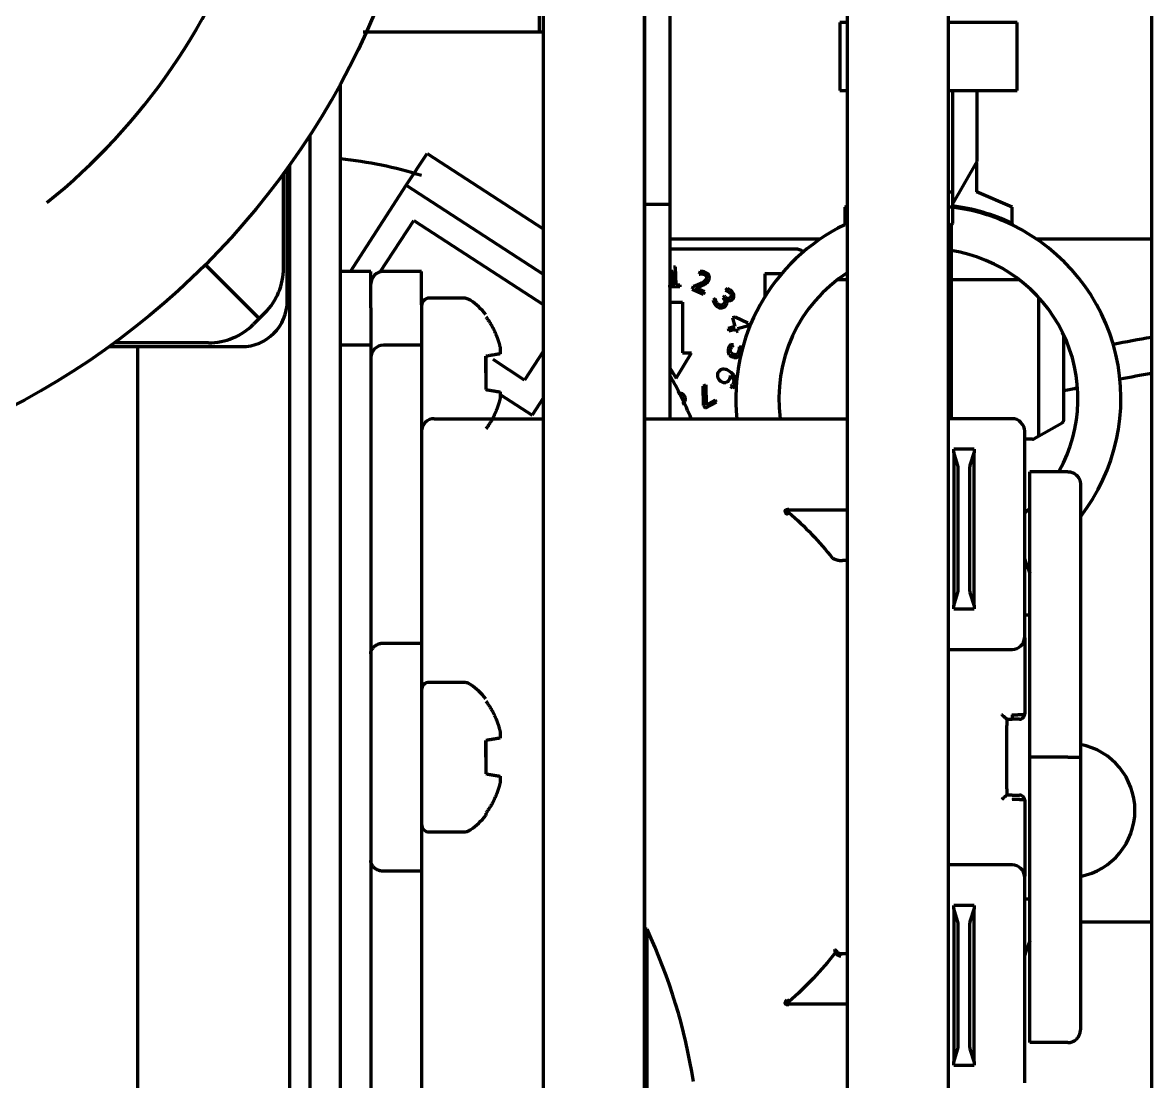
# Model space of a CAD drawing. Header units: inches. Extents: x 904 to 7172, y 213 to 5528.
# Drawn here: x 2843.57 to 2888.12, y 4369.95 to 4411.71 of the extents above; entities that cross this region are included whole.
import ezdxf

# ---------------------------------------------------------------- set-up
doc = ezdxf.new("R2010")
doc.units = ezdxf.units.IN

msp = doc.modelspace()

# ---------------------------------------------------------------- linework, layer by layer
at = {"linetype": 'Continuous', "lineweight": 70}
for p, q in [((2864.118, 4444.229), (2864.118, 4352.229)), ((2868.118, 4352.229), (2868.118, 4444.229)), ((2876.118, 4444.229), (2876.118, 4352.229)), ((2880.118, 4352.229), (2880.118, 4444.229)), ((2888.118, 4444.229), (2888.118, 4352.229)), ((2863.969, 4411.329), (2863.969, 4413.329)), ((2868.119, 4412.636), (2868.119, 4352.216)), ((2869.119, 4412.492), (2869.119, 4405.532)), ((2864.118, 4411.329), (2857.021, 4411.329)), ((2875.819, 4411.71), (2875.819, 4409.036)), ((2876.118, 4411.71), (2875.819, 4411.71)), ((2882.819, 4411.71), (2880.118, 4411.71)), ((2882.819, 4409.036), (2882.819, 4411.71)), ((2856.118, 4352.229), (2856.118, 4409.299)), ((2875.819, 4409.036), (2876.118, 4409.036)), ((2880.169, 4409.036), (2882.819, 4409.036)), ((2880.269, 4409.036), (2880.269, 4405.036)), ((2881.244, 4406.225), (2881.244, 4409.036)), ((2854.919, 4345.079), (2854.919, 4407.273)), ((2858.718, 4405.292), (2859.535, 4406.55)), ((2859.535, 4406.55), (2864.118, 4403.573)), ((2854.019, 4400.729), (2854.019, 4405.956)), ((2854.119, 4345.079), (2854.119, 4406.094)), ((2880.269, 4404.536), (2881.244, 4406.225)), ((2881.219, 4406.182), (2881.219, 4405.036)), ((2853.869, 4402.031), (2853.869, 4405.749)), ((2869.119, 4405.532), (2869.119, 4404.532)), ((2856.51, 4401.892), (2858.718, 4405.292)), ((2858.718, 4405.292), (2864.118, 4401.785)), ((2880.118, 4405.036), (2880.269, 4405.036)), ((2880.269, 4405.036), (2880.269, 4404.433)), ((2882.619, 4404.433), (2881.219, 4405.036)), ((2869.119, 4404.532), (2868.119, 4404.532)), ((2869.119, 4404.532), (2869.119, 4396.086)), ((2876.118, 4404.476), (2876.019, 4404.433)), ((2876.019, 4404.433), (2876.019, 4403.788)), ((2880.269, 4404.433), (2880.118, 4404.433)), ((2880.269, 4404.433), (2880.269, 4403.788)), ((2882.619, 4403.79), (2882.619, 4404.433)), ((2857.692, 4401.876), (2859.012, 4403.909)), ((2859.012, 4403.909), (2864.118, 4400.593)), ((2876.019, 4403.788), (2876.019, 4403.732)), ((2880.118, 4403.733), (2880.219, 4403.733)), ((2880.219, 4403.733), (2880.219, 4396.087)), ((2882.619, 4403.79), (2882.619, 4403.733)), ((2875.031, 4403.161), (2869.119, 4403.161)), ((2888.12, 4403.161), (2883.608, 4403.161)), ((2874.069, 4402.779), (2869.118, 4402.779)), ((2850.789, 4402.159), (2852.203, 4400.744)), ((2850.789, 4402.159), (2852.203, 4400.744)), ((2869.26, 4402.08), (2869.343, 4402.082)), ((2869.367, 4401.362), (2869.343, 4402.082)), ((2857.319, 4401.892), (2856.118, 4401.892)), ((2857.319, 4400.463), (2857.319, 4401.892)), ((2859.319, 4401.892), (2857.819, 4401.892)), ((2859.319, 4400.579), (2859.319, 4401.892)), ((2869.246, 4401.894), (2869.119, 4401.89)), ((2869.264, 4401.358), (2869.246, 4401.894)), ((2870.318, 4401.895), (2870.271, 4401.787)), ((2872.869, 4401.804), (2872.869, 4400.906)), ((2873.524, 4401.804), (2872.869, 4401.804)), ((2875.742, 4401.579), (2876.119, 4401.579)), ((2880.218, 4401.579), (2882.895, 4401.579)), ((2869.119, 4401.354), (2869.264, 4401.358)), ((2869.121, 4401.272), (2869.119, 4401.354)), ((2869.511, 4401.285), (2869.121, 4401.272)), ((2869.367, 4401.362), (2869.509, 4401.366)), ((2869.509, 4401.366), (2869.511, 4401.285)), ((2870.039, 4401.302), (2869.993, 4401.198)), ((2869.993, 4401.198), (2870.445, 4401)), ((2870.482, 4401.085), (2870.123, 4401.243)), ((2870.445, 4401), (2870.482, 4401.085)), ((2871.398, 4401.218), (2871.308, 4401.141)), ((2852.91, 4400.037), (2852.203, 4400.744)), ((2852.91, 4400.037), (2852.203, 4400.744)), ((2860.97, 4400.842), (2859.619, 4400.842)), ((2869.119, 4400.679), (2869.619, 4400.679)), ((2869.619, 4400.679), (2869.619, 4398.679)), ((2870.912, 4400.83), (2870.825, 4400.755)), ((2871.27, 4400.922), (2871.203, 4400.864)), ((2871.203, 4400.864), (2871.232, 4400.83)), ((2871.294, 4400.895), (2871.27, 4400.922)), ((2883.669, 4400.872), (2883.669, 4395.394)), ((2852.91, 4400.037), (2853.136, 4400.264)), ((2857.319, 4400.463), (2857.319, 4398.986)), ((2859.319, 4400.579), (2859.319, 4398.986)), ((2852.91, 4400.037), (2852.684, 4399.811)), ((2871.682, 4399.722), (2871.416, 4399.65)), ((2871.699, 4400.092), (2871.59, 4400.063)), ((2871.59, 4400.063), (2871.682, 4399.722)), ((2872.19, 4399.853), (2871.699, 4400.092)), ((2871.792, 4399.644), (2872.216, 4399.758)), ((2872.216, 4399.758), (2872.19, 4399.853)), ((2871.416, 4399.65), (2871.443, 4399.551)), ((2871.443, 4399.551), (2871.708, 4399.622)), ((2871.708, 4399.622), (2871.733, 4399.53)), ((2871.733, 4399.53), (2871.816, 4399.552)), ((2871.816, 4399.552), (2871.792, 4399.644)), ((2884.669, 4396.058), (2884.669, 4399.374)), ((2846.992, 4398.929), (2852.219, 4398.929)), ((2850.916, 4399.079), (2847.199, 4399.079)), ((2848.119, 4304.229), (2848.119, 4398.942)), ((2857.319, 4398.986), (2856.118, 4398.986)), ((2857.319, 4398.986), (2857.319, 4387.419)), ((2859.319, 4398.986), (2857.819, 4398.986)), ((2859.319, 4398.986), (2859.319, 4387.237)), ((2862.419, 4398.892), (2862.419, 4398.642)), ((2871.622, 4398.994), (2871.504, 4399.016)), ((2871.988, 4398.891), (2871.85, 4398.917)), ((2863.387, 4397.61), (2862.146, 4398.415)), ((2864.118, 4398.736), (2863.387, 4397.61)), ((2869.369, 4397.679), (2869.969, 4398.679)), ((2869.619, 4398.679), (2869.969, 4398.679)), ((2871.935, 4398.796), (2871.961, 4398.792)), ((2869.119, 4398.096), (2869.369, 4397.679)), ((2862.418, 4397.046), (2863.681, 4396.226)), ((2862.419, 4397.142), (2862.419, 4396.892)), ((2870.535, 4397.421), (2870.434, 4397.367)), ((2870.449, 4396.604), (2870.434, 4397.367)), ((2870.535, 4397.421), (2870.545, 4396.626)), ((2871.512, 4397.366), (2871.595, 4397.305)), ((2864.119, 4396.9), (2863.681, 4396.226)), ((2870.449, 4396.604), (2870.506, 4396.499)), ((2870.506, 4396.499), (2870.954, 4396.738)), ((2870.909, 4396.821), (2870.545, 4396.626)), ((2870.954, 4396.738), (2870.909, 4396.821)), ((2859.819, 4396.086), (2864.118, 4396.086)), ((2868.119, 4396.086), (2876.118, 4396.086)), ((2882.619, 4396.086), (2880.119, 4396.086)), ((2883.669, 4395.394), (2884.594, 4395.928)), ((2883.119, 4387.486), (2883.119, 4395.586)), ((2883.428, 4395.279), (2883.119, 4395.279)), ((2883.503, 4395.299), (2883.669, 4395.394)), ((2880.319, 4394.866), (2880.319, 4394.886)), ((2881.119, 4394.886), (2880.319, 4394.886)), ((2880.319, 4394.771), (2880.319, 4394.866)), ((2881.119, 4394.886), (2881.119, 4394.866)), ((2881.119, 4394.866), (2881.119, 4394.771)), ((2880.481, 4394.237), (2880.319, 4394.771)), ((2880.319, 4394.771), (2880.319, 4388.702)), ((2881.119, 4394.771), (2880.956, 4394.237)), ((2881.119, 4388.702), (2881.119, 4394.771)), ((2880.495, 4389.366), (2880.495, 4394.107)), ((2880.943, 4394.107), (2880.943, 4389.366)), ((2884.819, 4393.996), (2883.319, 4393.996)), ((2883.319, 4382.736), (2883.319, 4393.996)), ((2885.319, 4393.496), (2885.319, 4382.736)), ((2873.812, 4392.486), (2876.118, 4392.486)), ((2876.118, 4390.486), (2875.927, 4390.486)), ((2880.319, 4388.702), (2880.481, 4389.236)), ((2880.956, 4389.236), (2881.119, 4388.702)), ((2880.319, 4388.607), (2880.319, 4388.702)), ((2880.319, 4388.586), (2880.319, 4388.607)), ((2880.319, 4388.586), (2881.119, 4388.586)), ((2881.119, 4388.702), (2881.119, 4388.607)), ((2881.119, 4388.607), (2881.119, 4388.586)), ((2883.319, 4388.336), (2883.119, 4388.336)), ((2857.319, 4387.419), (2857.319, 4387.071)), ((2857.819, 4387.237), (2859.319, 4387.237)), ((2859.319, 4387.237), (2859.319, 4386.646)), ((2883.119, 4387.436), (2883.119, 4387.486)), ((2883.119, 4387.436), (2883.119, 4384.436)), ((2857.319, 4387.071), (2857.319, 4386.676)), ((2880.119, 4386.986), (2882.619, 4386.986)), ((2857.319, 4386.676), (2857.319, 4378.797)), ((2859.319, 4386.646), (2859.319, 4378.827)), ((2860.97, 4385.686), (2859.619, 4385.686)), ((2882.417, 4384.236), (2882.619, 4384.236)), ((2882.419, 4384.236), (2882.419, 4383.986)), ((2882.619, 4384.285), (2882.619, 4384.237)), ((2862.419, 4383.736), (2862.419, 4383.486)), ((2882.419, 4381.486), (2882.419, 4383.986)), ((2884.819, 4382.736), (2883.319, 4382.736)), ((2883.319, 4371.476), (2883.319, 4382.736)), ((2885.172, 4382.736), (2885.319, 4382.736)), ((2885.319, 4382.736), (2885.319, 4371.976)), ((2862.419, 4381.986), (2862.419, 4381.736)), ((2882.419, 4381.486), (2882.419, 4381.236)), ((2882.619, 4381.236), (2882.417, 4381.236)), ((2882.619, 4381.236), (2882.619, 4381.187)), ((2883.119, 4381.036), (2883.119, 4378.036)), ((2861.859, 4380.53), (2861.859, 4380.433)), ((2859.619, 4379.786), (2860.97, 4379.786)), ((2857.319, 4378.797), (2857.319, 4378.402)), ((2859.319, 4378.827), (2859.319, 4378.236)), ((2857.319, 4378.402), (2857.319, 4378.054)), ((2882.619, 4378.486), (2880.119, 4378.486)), ((2857.319, 4378.054), (2857.319, 4366.486)), ((2859.319, 4378.236), (2857.819, 4378.236)), ((2859.319, 4378.236), (2859.319, 4366.486)), ((2883.119, 4377.986), (2883.119, 4378.036)), ((2883.119, 4369.886), (2883.119, 4377.986)), ((2883.119, 4377.141), (2883.319, 4377.141)), ((2880.319, 4376.866), (2880.319, 4376.886)), ((2881.119, 4376.886), (2880.319, 4376.886)), ((2880.319, 4376.771), (2880.319, 4376.866)), ((2880.481, 4376.237), (2880.319, 4376.771)), ((2880.319, 4376.771), (2880.319, 4370.702)), ((2881.119, 4376.771), (2880.956, 4376.237)), ((2881.119, 4376.886), (2881.119, 4376.866)), ((2881.119, 4376.866), (2881.119, 4376.771)), ((2881.119, 4370.702), (2881.119, 4376.771)), ((2880.495, 4371.366), (2880.495, 4376.107)), ((2880.943, 4376.107), (2880.943, 4371.366)), ((2888.119, 4376.229), (2885.319, 4376.229)), ((2868.219, 4375.946), (2868.119, 4375.946)), ((2868.219, 4366.446), (2868.219, 4375.946)), ((2875.927, 4374.986), (2876.118, 4374.986)), ((2876.118, 4372.986), (2873.812, 4372.986)), ((2873.812, 4372.979), (2873.812, 4372.986)), ((2880.319, 4370.702), (2880.481, 4371.236)), ((2880.956, 4371.236), (2881.119, 4370.702)), ((2884.819, 4371.476), (2883.319, 4371.476)), ((2880.319, 4370.607), (2880.319, 4370.702)), ((2880.319, 4370.586), (2880.319, 4370.607)), ((2880.319, 4370.586), (2881.119, 4370.586)), ((2881.119, 4370.702), (2881.119, 4370.607)), ((2881.119, 4370.607), (2881.119, 4370.586))]:
    msp.add_line(p, q, dxfattribs=at)
msp.add_circle((2828.869, 4424.079), 31, dxfattribs=at)
for centre, radius, start, end in [((2828.869, 4424.079), 24.991, 308.8243, 342.147), ((2854.319, 4389.429), 17, 72.8962, 83.9269), ((2879.321, 4396.886), 7.601, 64.2849, 82.8417), ((2879.321, 4396.886), 7.651, 64.4708, 82.888), ((2879.319, 4396.886), 7.6, 115.7349, 186.0417), ((2879.319, 4396.886), 7.6, 322.1372, 64.2648), ((2874.069, 4402.279), 0.5, 50.8563, 90), ((2879.319, 4396.886), 5.9, 331.0171, 81.2283), ((2851.369, 4402.031), 2.5, 315, 0), ((2857.819, 4401.392), 0.5, 90, 180), ((2870.326, 4401.348), 0.548, 68.5813, 90.7557), ((2870.375, 4401.673), 0.301, 306.0617, 337.9026), ((2879.319, 4396.886), 5.9, 122.8421, 187.7888), ((2871.191, 4400.644), 0.51, 65.5917, 76.7072), ((2852.219, 4400.729), 1.8, 270, 0), ((2859.619, 4400.542), 0.3, 135, 180), ((2859.619, 4400.542), 0.3, 90, 135), ((2860.97, 4400.342), 0.5, 72.5922, 90), ((2860.97, 4400.342), 0.5, 55.1836, 72.5922), ((2859.542, 4398.289), 3, 39.4627, 55.1843), ((2871.32, 4400.894), 0.514, 195.658, 220.7817), ((2850.916, 4401.579), 2.5, 270, 315), ((2857.819, 4398.486), 0.5, 90, 180), ((2871.333, 4398.836), 0.603, 349.3632, 356.2792), ((2871.233, 4397.793), 0.24, 142.4993, 190.2727), ((2854.319, 4389.429), 17, 23.0587, 29.4769), ((2871.378, 4397.597), 0.266, 301.0604, 323.3908), ((2859.819, 4395.586), 0.5, 135, 180), ((2859.819, 4395.586), 0.5, 90, 135), ((2882.619, 4395.586), 0.5, 45, 90), ((2882.619, 4395.586), 0.5, 0, 45), ((2883.428, 4395.429), 0.15, 270, 300), ((2879.319, 4396.886), 5.9, 310.0996, 312.6854), ((2892.547, 4393.673), 9.934, 198.3528, 201.7204), ((2882.619, 4387.486), 0.5, 315, 354.2608), ((2882.619, 4387.486), 0.5, 354.2608, 0), ((2882.619, 4387.486), 0.5, 270, 315), ((2859.619, 4385.386), 0.3, 135, 180), ((2859.619, 4385.386), 0.3, 90, 135), ((2860.97, 4385.186), 0.5, 72.5922, 90), ((2860.97, 4385.186), 0.5, 55.1836, 72.5922), ((2859.542, 4383.134), 3, 39.4627, 55.1843), ((2884.819, 4380.636), 2.65, 280.8795, 79.1216), ((2859.542, 4382.339), 3, 304.8157, 320.5376), ((2859.619, 4380.086), 0.3, 180, 225), ((2859.619, 4380.086), 0.3, 225, 270), ((2860.97, 4380.286), 0.5, 270, 287.4078), ((2860.97, 4380.286), 0.5, 287.4078, 304.8163), ((2882.619, 4377.986), 0.5, 45, 90), ((2882.619, 4377.986), 0.5, 5.7392, 45), ((2882.619, 4377.986), 0.5, 0, 5.7392), ((2847.778, 4366.446), 22.54, 8.933, 24.9276), ((2892.547, 4371.8), 9.934, 158.2796, 161.6472)]:
    msp.add_arc(centre, radius, start, end, dxfattribs=at)
for centre, major_axis, start_param, end_param in [((2906.119, 4365.862), (61, 0), 1.870344, 1.896262), ((2906.119, 4365.043), (60, 0), 1.875506, 1.897203), ((2906.119, 4365.043), (60, 0), 1.926851, 1.936399)]:
    msp.add_ellipse(centre, major_axis=major_axis, ratio=0.573576, start_param=start_param, end_param=end_param, dxfattribs=at)
for points, degree in [([(2880.268, 4403.788), (2880.252, 4403.77), (2880.235, 4403.751), (2880.219, 4403.733)], 3), ([(2870.553, 4401.598), (2870.536, 4401.559), (2870.489, 4401.497), (2870.376, 4401.437), (2870.293, 4401.401)], 3), ([(2870.367, 4401.798), (2870.386, 4401.797), (2870.425, 4401.794), (2870.463, 4401.783), (2870.481, 4401.775)], 3), ([(2870.481, 4401.775), (2870.499, 4401.767), (2870.53, 4401.747), (2870.55, 4401.721), (2870.557, 4401.706)], 3), ([(2870.655, 4401.559), (2870.682, 4401.621), (2870.686, 4401.74), (2870.594, 4401.827), (2870.525, 4401.857)], 3), ([(2870.557, 4401.706), (2870.564, 4401.691), (2870.571, 4401.658), (2870.562, 4401.619), (2870.553, 4401.598)], 3), ([(2870.293, 4401.401), (2870.252, 4401.382), (2870.171, 4401.349), (2870.085, 4401.318), (2870.039, 4401.302)], 3), ([(2870.123, 4401.243), (2870.154, 4401.254), (2870.247, 4401.286), (2870.354, 4401.328), (2870.4, 4401.348)], 3), ([(2870.4, 4401.348), (2870.427, 4401.359), (2870.483, 4401.384), (2870.531, 4401.414), (2870.553, 4401.43)], 3), ([(2871.571, 4401.091), (2871.548, 4401.118), (2871.486, 4401.172), (2871.423, 4401.208), (2871.398, 4401.218)], 3), ([(2871.401, 4401.108), (2871.419, 4401.099), (2871.453, 4401.078), (2871.483, 4401.052), (2871.495, 4401.037)], 3), ([(2871.495, 4401.037), (2871.507, 4401.023), (2871.528, 4400.994), (2871.538, 4400.964), (2871.54, 4400.947)], 3), ([(2871.646, 4400.934), (2871.644, 4400.961), (2871.63, 4401.012), (2871.595, 4401.064), (2871.571, 4401.091)], 3), ([(2871.109, 4400.56), (2871.088, 4400.561), (2871.046, 4400.576), (2871.011, 4400.606), (2870.996, 4400.623)], 3), ([(2871.232, 4400.608), (2871.211, 4400.589), (2871.17, 4400.565), (2871.131, 4400.56), (2871.109, 4400.56)], 3), ([(2871.232, 4400.83), (2871.248, 4400.811), (2871.275, 4400.775), (2871.288, 4400.738), (2871.289, 4400.72)], 3), ([(2871.289, 4400.72), (2871.291, 4400.701), (2871.285, 4400.664), (2871.254, 4400.627), (2871.232, 4400.608)], 3), ([(2871.501, 4400.859), (2871.468, 4400.83), (2871.396, 4400.812), (2871.325, 4400.859), (2871.294, 4400.895)], 3), ([(2871.298, 4400.52), (2871.324, 4400.543), (2871.361, 4400.59), (2871.373, 4400.636), (2871.373, 4400.659)], 3), ([(2871.54, 4400.947), (2871.541, 4400.932), (2871.538, 4400.901), (2871.517, 4400.872), (2871.501, 4400.859)], 3), ([(2871.581, 4400.783), (2871.606, 4400.805), (2871.641, 4400.851), (2871.649, 4400.905), (2871.646, 4400.934)], 3), ([(2870.93, 4400.558), (2870.958, 4400.526), (2871.016, 4400.477), (2871.081, 4400.458), (2871.115, 4400.456)], 3), ([(2871.115, 4400.456), (2871.147, 4400.454), (2871.211, 4400.463), (2871.27, 4400.497), (2871.298, 4400.52)], 3), ([(2871.42, 4398.818), (2871.413, 4398.778), (2871.414, 4398.7), (2871.442, 4398.637), (2871.461, 4398.611)], 3), ([(2871.504, 4399.016), (2871.485, 4398.992), (2871.451, 4398.93), (2871.427, 4398.856), (2871.42, 4398.818)], 3), ([(2871.511, 4398.799), (2871.515, 4398.821), (2871.526, 4398.857), (2871.545, 4398.891), (2871.556, 4398.91)], 3), ([(2871.85, 4398.917), (2871.851, 4398.899), (2871.851, 4398.848), (2871.846, 4398.787), (2871.84, 4398.758)], 3), ([(2861.859, 4398.55), (2861.859, 4398.337), (2861.859, 4398.115), (2861.859, 4397.892)], 3), ([(2861.859, 4397.892), (2861.859, 4398.115), (2861.859, 4398.337), (2861.859, 4398.55)], 3), ([(2871.461, 4398.611), (2871.481, 4398.584), (2871.531, 4398.539), (2871.6, 4398.513), (2871.637, 4398.506)], 3), ([(2871.538, 4398.677), (2871.524, 4398.695), (2871.507, 4398.735), (2871.507, 4398.778), (2871.511, 4398.799)], 3), ([(2871.658, 4398.613), (2871.63, 4398.618), (2871.583, 4398.634), (2871.551, 4398.661), (2871.538, 4398.677)], 3), ([(2871.637, 4398.506), (2871.685, 4398.497), (2871.763, 4398.497), (2871.818, 4398.529), (2871.843, 4398.551)], 3), ([(2871.78, 4398.636), (2871.765, 4398.624), (2871.733, 4398.607), (2871.686, 4398.608), (2871.658, 4398.613)], 3), ([(2871.84, 4398.758), (2871.835, 4398.731), (2871.821, 4398.683), (2871.796, 4398.649), (2871.78, 4398.636)], 3), ([(2871.843, 4398.551), (2871.867, 4398.573), (2871.901, 4398.619), (2871.918, 4398.684), (2871.926, 4398.724)], 3), ([(2871.206, 4398.039), (2871.173, 4398.035), (2871.113, 4398.014), (2871.064, 4397.968), (2871.043, 4397.939)], 3), ([(2871.496, 4397.935), (2871.439, 4397.977), (2871.333, 4398.034), (2871.245, 4398.044), (2871.206, 4398.039)], 3), ([(2871.714, 4397.667), (2871.698, 4397.715), (2871.645, 4397.808), (2871.552, 4397.894), (2871.496, 4397.935)], 3), ([(2861.859, 4397.892), (2861.859, 4397.669), (2861.859, 4397.447), (2861.859, 4397.233)], 3), ([(2870.998, 4397.751), (2871.003, 4397.718), (2871.029, 4397.653), (2871.082, 4397.595), (2871.115, 4397.571)], 3), ([(2871.115, 4397.571), (2871.152, 4397.544), (2871.225, 4397.508), (2871.296, 4397.51), (2871.331, 4397.52)], 3), ([(2871.331, 4397.52), (2871.362, 4397.53), (2871.408, 4397.553), (2871.443, 4397.592), (2871.461, 4397.617)], 3), ([(2871.461, 4397.617), (2871.48, 4397.643), (2871.506, 4397.696), (2871.514, 4397.754), (2871.515, 4397.785)], 3), ([(2871.515, 4397.785), (2871.581, 4397.726), (2871.659, 4397.607), (2871.631, 4397.492), (2871.592, 4397.438)], 3), ([(2871.658, 4397.372), (2871.693, 4397.42), (2871.737, 4397.52), (2871.73, 4397.619), (2871.714, 4397.667)], 3), ([(2869.654, 4397.039), (2869.63, 4397.06), (2869.573, 4397.092), (2869.499, 4397.101), (2869.46, 4397.099)], 3), ([(2869.73, 4396.872), (2869.729, 4396.905), (2869.714, 4396.968), (2869.678, 4397.018), (2869.654, 4397.039)], 3), ([(2871.595, 4397.305), (2871.605, 4397.312), (2871.626, 4397.331), (2871.647, 4397.358), (2871.658, 4397.372)], 3), ([(2873.74, 4392.479), (2873.775, 4392.489), (2873.812, 4392.488)], 2), ([(2873.747, 4392.315), (2873.773, 4392.33), (2873.8, 4392.358), (2873.814, 4392.386)], 3), ([(2873.812, 4392.486), (2873.812, 4392.487), (2873.812, 4392.489), (2873.812, 4392.493)], 3), ([(2873.814, 4392.386), (2874.446, 4391.834), (2875.024, 4391.231), (2875.539, 4390.586)], 3), ([(2857.319, 4386.812), (2857.319, 4386.85), (2857.331, 4386.926), (2857.383, 4387.029), (2857.435, 4387.087), (2857.465, 4387.112)], 3), ([(2882.417, 4384.236), (2882.416, 4384.236), (2882.408, 4384.24), (2882.386, 4384.257), (2882.365, 4384.275), (2882.353, 4384.285)], 3), ([(2882.619, 4384.408), (2882.619, 4384.361), (2882.619, 4384.317), (2882.619, 4384.285)], 3), ([(2882.919, 4384.236), (2882.918, 4384.236), (2882.854, 4384.236), (2882.697, 4384.236), (2882.619, 4384.236)], 3), ([(2882.919, 4384.236), (2882.971, 4384.236), (2883.023, 4384.258), (2883.06, 4384.295)], 3), ([(2883.06, 4384.295), (2883.097, 4384.332), (2883.119, 4384.384), (2883.119, 4384.436)], 3), ([(2861.859, 4383.395), (2861.859, 4383.182), (2861.859, 4382.959), (2861.859, 4382.736)], 3), ([(2861.859, 4382.736), (2861.859, 4382.959), (2861.859, 4383.182), (2861.859, 4383.395)], 3), ([(2861.859, 4382.736), (2861.859, 4382.514), (2861.859, 4382.291), (2861.859, 4382.078)], 3), ([(2883.06, 4381.178), (2883.023, 4381.215), (2882.971, 4381.236), (2882.919, 4381.236)], 3), ([(2883.119, 4381.036), (2883.119, 4381.089), (2883.097, 4381.141), (2883.06, 4381.178)], 3), ([(2857.465, 4378.361), (2857.435, 4378.386), (2857.383, 4378.444), (2857.331, 4378.547), (2857.319, 4378.622), (2857.319, 4378.661)], 3), ([(2875.649, 4375.026), (2875.107, 4374.329), (2874.492, 4373.679), (2873.814, 4373.086)], 3), ([(2873.812, 4372.985), (2873.774, 4372.983), (2873.74, 4372.994)], 2), ([(2873.814, 4373.086), (2873.8, 4373.115), (2873.773, 4373.143), (2873.747, 4373.158)], 3)]:
    msp.add_open_spline(points, degree=degree, dxfattribs=at)
for points, degree, knots in [([(2870.271, 4401.787), (2870.273, 4401.788), (2870.285, 4401.79), (2870.316, 4401.796), (2870.35, 4401.798), (2870.367, 4401.798)], 3, [0, 0, 0, 0, 0.110822, 0.555411, 1, 1, 1, 1]), ([(2870.996, 4400.623), (2870.972, 4400.652), (2870.933, 4400.726), (2870.918, 4400.799), (2870.916, 4400.827)], 3, [0, 0, 0, 0, 0.490421, 1, 1, 1, 1]), ([(2871.373, 4400.659), (2871.375, 4400.681), (2871.368, 4400.724), (2871.351, 4400.76), (2871.342, 4400.775), (2871.342, 4400.776)], 3, [0, 0, 0, 0, 0.491948, 0.983896, 1, 1, 1, 1]), ([(2871.347, 4400.78), (2871.381, 4400.754), (2871.464, 4400.727), (2871.547, 4400.755), (2871.581, 4400.783)], 3, [0, 0, 0, 0, 0.503293, 1, 1, 1, 1]), ([(2861.859, 4400.099), (2862.104, 4399.776), (2862.259, 4399.398), (2862.358, 4399.155), (2862.419, 4398.892)], 2, [0, 0, 0, 0.571429, 0.571429, 1, 1, 1]), ([(2871.556, 4398.91), (2871.566, 4398.927), (2871.587, 4398.959), (2871.61, 4398.985), (2871.619, 4398.992), (2871.622, 4398.994)], 3, [0, 0, 0, 0, 0.41711, 0.834219, 1, 1, 1, 1]), ([(2862.419, 4398.642), (2862.362, 4398.633), (2862.116, 4398.592), (2861.859, 4398.55)], 2, [0, 0, 0, 0.4, 1, 1, 1]), ([(2861.859, 4397.233), (2862.104, 4397.193), (2862.358, 4397.152), (2862.419, 4397.142)], 2, [0, 0, 0, 0.571429, 1, 1, 1]), ([(2862.419, 4396.892), (2862.362, 4396.649), (2862.272, 4396.42), (2862.116, 4396.023), (2861.859, 4395.685)], 2, [0, 0, 0, 0.4, 0.4, 1, 1, 1]), ([(2869.603, 4396.659), (2869.647, 4396.683), (2869.712, 4396.746), (2869.732, 4396.828), (2869.73, 4396.872)], 3, [0, 0, 0, 0, 0.502361, 1, 1, 1, 1]), ([(2884.819, 4393.996), (2884.822, 4393.996), (2884.829, 4393.996), (2884.84, 4393.996), (2884.85, 4393.995), (2884.861, 4393.995), (2884.872, 4393.994), (2884.883, 4393.992), (2884.893, 4393.991), (2884.904, 4393.989), (2884.915, 4393.987), (2884.926, 4393.985), (2884.936, 4393.982), (2884.947, 4393.98), (2884.958, 4393.977), (2884.968, 4393.974), (2884.979, 4393.97), (2884.989, 4393.966), (2885, 4393.963), (2885.01, 4393.958), (2885.02, 4393.954), (2885.031, 4393.949), (2885.041, 4393.944), (2885.051, 4393.939), (2885.061, 4393.934), (2885.071, 4393.928), (2885.081, 4393.922), (2885.091, 4393.916), (2885.1, 4393.91), (2885.11, 4393.903), (2885.119, 4393.896), (2885.128, 4393.889), (2885.137, 4393.882), (2885.146, 4393.874), (2885.155, 4393.866), (2885.164, 4393.858), (2885.169, 4393.853), (2885.172, 4393.85)], 3, [0, 0, 0, 0, 0.02628, 0.052651, 0.079118, 0.105685, 0.132356, 0.159136, 0.186028, 0.213038, 0.240168, 0.267423, 0.294807, 0.322324, 0.349977, 0.377771, 0.405709, 0.433795, 0.462033, 0.490426, 0.518977, 0.54769, 0.576569, 0.605616, 0.634835, 0.66423, 0.693803, 0.723557, 0.753496, 0.783623, 0.81394, 0.84445, 0.875157, 0.906063, 0.93717, 0.968481, 1, 1, 1, 1]), ([(2885.172, 4393.85), (2885.175, 4393.847), (2885.18, 4393.842), (2885.187, 4393.834), (2885.195, 4393.826), (2885.202, 4393.817), (2885.21, 4393.808), (2885.217, 4393.799), (2885.224, 4393.789), (2885.231, 4393.779), (2885.238, 4393.769), (2885.244, 4393.759), (2885.251, 4393.748), (2885.257, 4393.737), (2885.263, 4393.726), (2885.269, 4393.714), (2885.274, 4393.702), (2885.279, 4393.69), (2885.284, 4393.678), (2885.289, 4393.665), (2885.294, 4393.651), (2885.299, 4393.636), (2885.303, 4393.62), (2885.307, 4393.602), (2885.311, 4393.583), (2885.314, 4393.563), (2885.317, 4393.542), (2885.318, 4393.52), (2885.318, 4393.504), (2885.319, 4393.496)], 3, [0, 0, 0, 0, 0.026903, 0.05425, 0.082045, 0.110287, 0.13898, 0.168123, 0.197718, 0.227768, 0.258272, 0.289232, 0.320649, 0.352525, 0.384859, 0.417654, 0.45091, 0.484628, 0.517164, 0.552561, 0.590821, 0.631943, 0.67593, 0.72278, 0.772494, 0.825073, 0.880517, 0.938826, 1, 1, 1, 1]), ([(2873.747, 4392.315), (2873.741, 4392.32), (2873.729, 4392.331), (2873.707, 4392.353), (2873.684, 4392.382), (2873.669, 4392.415), (2873.667, 4392.437), (2873.668, 4392.445)], 3, [0, 0, 0, 0, 0.137979, 0.275957, 0.551914, 0.827871, 1, 1, 1, 1]), ([(2873.668, 4392.445), (2873.668, 4392.45), (2873.672, 4392.465), (2873.684, 4392.479), (2873.694, 4392.486)], 3, [0, 0, 0, 0, 0.320868, 1, 1, 1, 1]), ([(2873.694, 4392.486), (2873.697, 4392.488), (2873.714, 4392.499), (2873.754, 4392.511), (2873.792, 4392.513), (2873.812, 4392.513)], 3, [0, 0, 0, 0, 0.092416, 0.546208, 1, 1, 1, 1]), ([(2873.814, 4392.386), (2873.808, 4392.389), (2873.796, 4392.394), (2873.773, 4392.406), (2873.748, 4392.42), (2873.724, 4392.439), (2873.713, 4392.46), (2873.729, 4392.477), (2873.768, 4392.485), (2873.797, 4392.486), (2873.812, 4392.486)], 3, [0, 0, 0, 0, 0.071429, 0.142857, 0.285715, 0.428572, 0.571429, 0.714286, 0.857143, 1, 1, 1, 1]), ([(2875.539, 4390.586), (2875.541, 4390.585), (2875.545, 4390.583), (2875.552, 4390.579), (2875.559, 4390.574), (2875.568, 4390.57), (2875.577, 4390.566), (2875.587, 4390.561), (2875.598, 4390.556), (2875.61, 4390.551), (2875.623, 4390.546), (2875.636, 4390.541), (2875.651, 4390.536), (2875.666, 4390.531), (2875.683, 4390.526), (2875.7, 4390.521), (2875.712, 4390.517), (2875.718, 4390.516)], 3, [0, 0, 0, 0, 0.039541, 0.082931, 0.130182, 0.1813, 0.236291, 0.295161, 0.357913, 0.42455, 0.495077, 0.569494, 0.647803, 0.730008, 0.816108, 0.906105, 1, 1, 1, 1]), ([(2875.718, 4390.516), (2875.723, 4390.515), (2875.731, 4390.512), (2875.745, 4390.509), (2875.757, 4390.506), (2875.769, 4390.504), (2875.779, 4390.502), (2875.789, 4390.5), (2875.799, 4390.498), (2875.807, 4390.497), (2875.814, 4390.496), (2875.827, 4390.494), (2875.845, 4390.492), (2875.868, 4390.489), (2875.889, 4390.488), (2875.909, 4390.487), (2875.921, 4390.487), (2875.927, 4390.486)], 3, [0, 0, 0, 0, 0.069711, 0.135216, 0.196515, 0.253609, 0.306497, 0.355179, 0.399657, 0.439929, 0.475997, 0.507859, 0.622793, 0.729449, 0.827849, 0.91802, 1, 1, 1, 1]), ([(2857.465, 4387.112), (2857.467, 4387.114), (2857.472, 4387.118), (2857.48, 4387.124), (2857.487, 4387.13), (2857.495, 4387.135), (2857.503, 4387.141), (2857.511, 4387.146), (2857.519, 4387.152), (2857.527, 4387.157), (2857.535, 4387.162), (2857.544, 4387.166), (2857.552, 4387.171), (2857.561, 4387.175), (2857.569, 4387.18), (2857.578, 4387.184), (2857.587, 4387.188), (2857.595, 4387.192), (2857.604, 4387.195), (2857.613, 4387.199), (2857.622, 4387.202), (2857.631, 4387.205), (2857.641, 4387.208), (2857.65, 4387.211), (2857.659, 4387.214), (2857.668, 4387.217), (2857.677, 4387.219), (2857.687, 4387.221), (2857.696, 4387.223), (2857.706, 4387.225), (2857.715, 4387.227), (2857.724, 4387.229), (2857.734, 4387.23), (2857.743, 4387.232), (2857.753, 4387.233), (2857.762, 4387.234), (2857.771, 4387.235), (2857.781, 4387.235), (2857.79, 4387.236), (2857.8, 4387.236), (2857.809, 4387.236), (2857.815, 4387.237), (2857.819, 4387.237)], 3, [0, 0, 0, 0, 0.027487, 0.05482, 0.082, 0.10903, 0.135911, 0.162645, 0.189233, 0.215679, 0.241983, 0.268147, 0.294175, 0.320067, 0.345826, 0.371455, 0.396954, 0.422328, 0.447577, 0.472705, 0.497713, 0.522604, 0.547381, 0.572046, 0.596602, 0.62105, 0.645395, 0.669639, 0.693784, 0.717833, 0.741789, 0.765654, 0.789433, 0.813126, 0.836739, 0.860273, 0.883731, 0.907117, 0.930434, 0.953685, 0.976872, 1, 1, 1, 1]), ([(2861.859, 4384.943), (2862.104, 4384.621), (2862.259, 4384.242), (2862.358, 4383.999), (2862.419, 4383.736)], 2, [0, 0, 0, 0.571429, 0.571429, 1, 1, 1]), ([(2882.353, 4384.285), (2882.351, 4384.287), (2882.348, 4384.29), (2882.343, 4384.294), (2882.337, 4384.299), (2882.331, 4384.304), (2882.325, 4384.31), (2882.319, 4384.315), (2882.313, 4384.321), (2882.306, 4384.327), (2882.299, 4384.333), (2882.291, 4384.34), (2882.283, 4384.348), (2882.273, 4384.357), (2882.261, 4384.368), (2882.248, 4384.38), (2882.234, 4384.394), (2882.224, 4384.403), (2882.219, 4384.408)], 3, [0, 0, 0, 0, 0.041552, 0.084408, 0.128575, 0.174057, 0.220862, 0.268993, 0.318456, 0.369255, 0.421395, 0.474879, 0.537377, 0.609887, 0.692404, 0.784925, 0.887454, 1, 1, 1, 1]), ([(2882.619, 4384.408), (2882.622, 4384.408), (2882.63, 4384.408), (2882.641, 4384.408), (2882.653, 4384.408), (2882.664, 4384.408), (2882.676, 4384.409), (2882.688, 4384.409), (2882.699, 4384.409), (2882.711, 4384.409), (2882.722, 4384.409), (2882.734, 4384.409), (2882.746, 4384.409), (2882.757, 4384.409), (2882.769, 4384.41), (2882.78, 4384.41), (2882.792, 4384.41), (2882.803, 4384.41), (2882.814, 4384.411), (2882.825, 4384.411), (2882.837, 4384.411), (2882.848, 4384.412), (2882.859, 4384.412), (2882.868, 4384.412), (2882.876, 4384.413), (2882.882, 4384.413), (2882.889, 4384.413), (2882.896, 4384.413), (2882.903, 4384.414), (2882.91, 4384.414), (2882.918, 4384.414), (2882.925, 4384.414), (2882.933, 4384.415), (2882.941, 4384.415), (2882.949, 4384.416), (2882.958, 4384.416), (2882.966, 4384.416), (2882.974, 4384.417), (2882.983, 4384.417), (2882.991, 4384.418), (2883, 4384.418), (2883.008, 4384.419), (2883.016, 4384.419), (2883.025, 4384.42), (2883.033, 4384.421), (2883.041, 4384.421), (2883.049, 4384.422), (2883.056, 4384.423), (2883.064, 4384.424), (2883.071, 4384.425), (2883.078, 4384.425), (2883.084, 4384.426), (2883.09, 4384.427), (2883.096, 4384.428), (2883.101, 4384.429), (2883.105, 4384.43), (2883.109, 4384.431), (2883.112, 4384.432), (2883.115, 4384.433), (2883.117, 4384.434), (2883.118, 4384.435), (2883.118, 4384.436), (2883.119, 4384.436)], 3, [0, 0, 0, 0, 0.014519, 0.029103, 0.04375, 0.058462, 0.073238, 0.088079, 0.102984, 0.117953, 0.132987, 0.148086, 0.163249, 0.178476, 0.193768, 0.209126, 0.224547, 0.240034, 0.255586, 0.271202, 0.286884, 0.302631, 0.318443, 0.334319, 0.343453, 0.35304, 0.36308, 0.373572, 0.384517, 0.395916, 0.407767, 0.420071, 0.432828, 0.446038, 0.459701, 0.473818, 0.488387, 0.50341, 0.518886, 0.534815, 0.551197, 0.568033, 0.585321, 0.603064, 0.621259, 0.639908, 0.659011, 0.678567, 0.698577, 0.71904, 0.739957, 0.761327, 0.783152, 0.80543, 0.828162, 0.851348, 0.874988, 0.899082, 0.92363, 0.948633, 0.974089, 1, 1, 1, 1]), ([(2862.419, 4383.486), (2862.362, 4383.477), (2862.116, 4383.437), (2861.859, 4383.395)], 2, [0, 0, 0, 0.4, 1, 1, 1]), ([(2884.819, 4382.736), (2884.822, 4382.736), (2884.829, 4382.736), (2884.84, 4382.736), (2884.85, 4382.736), (2884.861, 4382.736), (2884.872, 4382.737), (2884.883, 4382.737), (2884.893, 4382.737), (2884.904, 4382.737), (2884.915, 4382.737), (2884.926, 4382.737), (2884.936, 4382.737), (2884.947, 4382.737), (2884.958, 4382.737), (2884.968, 4382.737), (2884.979, 4382.737), (2884.989, 4382.737), (2885, 4382.737), (2885.01, 4382.737), (2885.02, 4382.737), (2885.031, 4382.737), (2885.041, 4382.737), (2885.051, 4382.737), (2885.061, 4382.737), (2885.071, 4382.737), (2885.081, 4382.737), (2885.091, 4382.737), (2885.1, 4382.737), (2885.11, 4382.737), (2885.119, 4382.737), (2885.128, 4382.737), (2885.137, 4382.736), (2885.146, 4382.736), (2885.155, 4382.736), (2885.164, 4382.736), (2885.169, 4382.736), (2885.172, 4382.736)], 3, [0, 0, 0, 0, 0.02628, 0.052651, 0.079118, 0.105685, 0.132356, 0.159136, 0.186028, 0.213038, 0.240168, 0.267423, 0.294807, 0.322324, 0.349977, 0.377771, 0.405709, 0.433795, 0.462033, 0.490426, 0.518977, 0.54769, 0.576569, 0.605616, 0.634835, 0.66423, 0.693803, 0.723557, 0.753496, 0.783623, 0.81394, 0.84445, 0.875157, 0.906063, 0.93717, 0.968481, 1, 1, 1, 1]), ([(2861.859, 4382.078), (2862.104, 4382.038), (2862.358, 4381.996), (2862.419, 4381.986)], 2, [0, 0, 0, 0.571429, 1, 1, 1]), ([(2862.419, 4381.736), (2862.362, 4381.493), (2862.272, 4381.265), (2862.116, 4380.867), (2861.859, 4380.53)], 2, [0, 0, 0, 0.4, 0.4, 1, 1, 1]), ([(2882.353, 4381.187), (2882.351, 4381.186), (2882.348, 4381.183), (2882.343, 4381.179), (2882.337, 4381.174), (2882.331, 4381.169), (2882.325, 4381.163), (2882.319, 4381.158), (2882.313, 4381.152), (2882.306, 4381.146), (2882.299, 4381.14), (2882.291, 4381.133), (2882.283, 4381.125), (2882.273, 4381.116), (2882.261, 4381.105), (2882.248, 4381.093), (2882.234, 4381.079), (2882.224, 4381.07), (2882.219, 4381.065)], 3, [0, 0, 0, 0, 0.041437, 0.084199, 0.128296, 0.173734, 0.220522, 0.268665, 0.318168, 0.369038, 0.42128, 0.474897, 0.53769, 0.610368, 0.692936, 0.785396, 0.88775, 1, 1, 1, 1]), ([(2882.417, 4381.236), (2882.417, 4381.236), (2882.417, 4381.236), (2882.416, 4381.236), (2882.415, 4381.236), (2882.413, 4381.235), (2882.412, 4381.234), (2882.41, 4381.233), (2882.408, 4381.232), (2882.406, 4381.231), (2882.404, 4381.229), (2882.401, 4381.227), (2882.399, 4381.226), (2882.396, 4381.223), (2882.393, 4381.221), (2882.39, 4381.219), (2882.386, 4381.216), (2882.383, 4381.213), (2882.379, 4381.21), (2882.375, 4381.207), (2882.371, 4381.203), (2882.367, 4381.2), (2882.362, 4381.196), (2882.358, 4381.192), (2882.354, 4381.189), (2882.353, 4381.187)], 3, [0, 0, 0, 0, 0.037503, 0.075347, 0.113565, 0.152191, 0.191257, 0.230795, 0.270834, 0.311404, 0.352532, 0.394245, 0.436568, 0.479527, 0.523145, 0.567443, 0.612444, 0.658168, 0.704634, 0.751862, 0.799867, 0.848668, 0.898281, 0.94872, 1, 1, 1, 1]), ([(2882.619, 4381.236), (2882.697, 4381.236), (2882.854, 4381.236), (2882.918, 4381.236), (2882.918, 4381.236)], 3, [0, 0, 0, 0, 0.501211, 1, 1, 1, 1]), ([(2883.119, 4381.036), (2883.118, 4381.037), (2883.118, 4381.037), (2883.118, 4381.038), (2883.117, 4381.038), (2883.116, 4381.039), (2883.115, 4381.039), (2883.114, 4381.04), (2883.112, 4381.041), (2883.11, 4381.041), (2883.108, 4381.042), (2883.106, 4381.042), (2883.104, 4381.043), (2883.101, 4381.044), (2883.098, 4381.044), (2883.095, 4381.045), (2883.092, 4381.045), (2883.089, 4381.046), (2883.085, 4381.046), (2883.082, 4381.047), (2883.078, 4381.047), (2883.074, 4381.048), (2883.07, 4381.048), (2883.066, 4381.049), (2883.062, 4381.049), (2883.058, 4381.05), (2883.053, 4381.05), (2883.049, 4381.051), (2883.044, 4381.051), (2883.04, 4381.052), (2883.035, 4381.052), (2883.031, 4381.052), (2883.026, 4381.053), (2883.021, 4381.053), (2883.016, 4381.053), (2883.012, 4381.054), (2883.007, 4381.054), (2883.002, 4381.054), (2882.997, 4381.055), (2882.992, 4381.055), (2882.987, 4381.055), (2882.982, 4381.056), (2882.978, 4381.056), (2882.973, 4381.056), (2882.968, 4381.056), (2882.963, 4381.057), (2882.958, 4381.057), (2882.954, 4381.057), (2882.949, 4381.057), (2882.944, 4381.058), (2882.939, 4381.058), (2882.935, 4381.058), (2882.93, 4381.058), (2882.926, 4381.058), (2882.921, 4381.059), (2882.917, 4381.059), (2882.913, 4381.059), (2882.908, 4381.059), (2882.904, 4381.059), (2882.9, 4381.059), (2882.896, 4381.06), (2882.892, 4381.06), (2882.888, 4381.06), (2882.884, 4381.06), (2882.88, 4381.06), (2882.877, 4381.06), (2882.873, 4381.06), (2882.864, 4381.061), (2882.85, 4381.061), (2882.829, 4381.062), (2882.809, 4381.062), (2882.788, 4381.063), (2882.767, 4381.063), (2882.746, 4381.064), (2882.724, 4381.064), (2882.703, 4381.064), (2882.682, 4381.064), (2882.661, 4381.064), (2882.64, 4381.065), (2882.626, 4381.065), (2882.619, 4381.065)], 3, [0, 0, 0, 0, 0.014973, 0.029795, 0.044467, 0.058988, 0.073358, 0.087578, 0.101648, 0.115567, 0.129335, 0.142953, 0.156421, 0.169738, 0.182905, 0.195921, 0.208787, 0.221502, 0.234067, 0.246482, 0.258746, 0.27086, 0.282824, 0.294637, 0.3063, 0.317813, 0.329175, 0.340387, 0.351449, 0.36236, 0.373121, 0.383732, 0.394192, 0.404503, 0.414663, 0.424673, 0.434532, 0.444242, 0.453801, 0.46321, 0.472468, 0.481577, 0.490535, 0.499343, 0.508001, 0.516509, 0.524867, 0.533074, 0.541132, 0.549039, 0.556796, 0.564403, 0.57186, 0.579166, 0.586323, 0.593329, 0.600185, 0.606891, 0.613448, 0.619854, 0.626109, 0.632215, 0.638171, 0.643977, 0.649632, 0.655138, 0.660493, 0.665699, 0.694748, 0.72358, 0.752195, 0.780592, 0.808773, 0.836738, 0.864486, 0.892019, 0.919337, 0.946439, 0.973327, 1, 1, 1, 1]), ([(2857.819, 4378.236), (2857.815, 4378.236), (2857.808, 4378.236), (2857.797, 4378.237), (2857.786, 4378.237), (2857.776, 4378.238), (2857.765, 4378.239), (2857.754, 4378.24), (2857.743, 4378.241), (2857.732, 4378.243), (2857.722, 4378.245), (2857.711, 4378.246), (2857.7, 4378.249), (2857.689, 4378.251), (2857.679, 4378.254), (2857.668, 4378.256), (2857.658, 4378.259), (2857.647, 4378.262), (2857.637, 4378.266), (2857.626, 4378.269), (2857.616, 4378.273), (2857.606, 4378.277), (2857.595, 4378.281), (2857.585, 4378.286), (2857.575, 4378.29), (2857.565, 4378.295), (2857.556, 4378.3), (2857.546, 4378.305), (2857.536, 4378.311), (2857.527, 4378.316), (2857.518, 4378.322), (2857.508, 4378.328), (2857.499, 4378.334), (2857.491, 4378.341), (2857.482, 4378.347), (2857.473, 4378.354), (2857.468, 4378.359), (2857.465, 4378.361)], 3, [0, 0, 0, 0, 0.026436, 0.052952, 0.07955, 0.106237, 0.133017, 0.159894, 0.186873, 0.213959, 0.241155, 0.268467, 0.295898, 0.323453, 0.351135, 0.378949, 0.4069, 0.43499, 0.463224, 0.491605, 0.520138, 0.548826, 0.577672, 0.60668, 0.635854, 0.665197, 0.694712, 0.724402, 0.754271, 0.784321, 0.814556, 0.844979, 0.875591, 0.906397, 0.937399, 0.968599, 1, 1, 1, 1]), ([(2875.628, 4375.143), (2875.63, 4375.142), (2875.634, 4375.139), (2875.639, 4375.135), (2875.645, 4375.13), (2875.65, 4375.126), (2875.656, 4375.121), (2875.661, 4375.117), (2875.666, 4375.112), (2875.671, 4375.107), (2875.678, 4375.1), (2875.687, 4375.091), (2875.696, 4375.081), (2875.703, 4375.071), (2875.709, 4375.064), (2875.713, 4375.059), (2875.715, 4375.056)], 3, [0, 0, 0, 0, 0.059413, 0.118402, 0.176969, 0.235118, 0.292852, 0.350172, 0.407082, 0.463586, 0.519684, 0.646883, 0.764104, 0.843433, 0.922061, 1, 1, 1, 1]), ([(2875.649, 4375.026), (2875.648, 4375.027), (2875.648, 4375.029), (2875.648, 4375.034), (2875.647, 4375.039), (2875.646, 4375.047), (2875.645, 4375.054), (2875.643, 4375.062), (2875.642, 4375.069), (2875.641, 4375.077), (2875.639, 4375.086), (2875.637, 4375.096), (2875.635, 4375.108), (2875.633, 4375.12), (2875.631, 4375.132), (2875.629, 4375.139), (2875.628, 4375.143)], 3, [0, 0, 0, 0, 0.022938, 0.057142, 0.10262, 0.15937, 0.227391, 0.285866, 0.346063, 0.408054, 0.471902, 0.573223, 0.676675, 0.782267, 0.890023, 1, 1, 1, 1]), ([(2875.86, 4374.886), (2875.825, 4374.888), (2875.762, 4374.901), (2875.692, 4374.948), (2875.66, 4374.997), (2875.649, 4375.026)], 3, [0, 0, 0, 0, 0.333354, 0.666707, 1, 1, 1, 1]), ([(2875.73, 4375.04), (2875.732, 4375.039), (2875.735, 4375.036), (2875.741, 4375.033), (2875.746, 4375.029), (2875.752, 4375.026), (2875.758, 4375.022), (2875.765, 4375.019), (2875.771, 4375.016), (2875.779, 4375.013), (2875.786, 4375.01), (2875.794, 4375.007), (2875.802, 4375.004), (2875.811, 4375.002), (2875.82, 4374.999), (2875.829, 4374.997), (2875.839, 4374.995), (2875.848, 4374.993), (2875.859, 4374.991), (2875.869, 4374.99), (2875.88, 4374.989), (2875.892, 4374.988), (2875.903, 4374.987), (2875.915, 4374.987), (2875.923, 4374.986), (2875.927, 4374.986)], 3, [0, 0, 0, 0, 0.028111, 0.057538, 0.088299, 0.120412, 0.153891, 0.188748, 0.224997, 0.262646, 0.301705, 0.342182, 0.384085, 0.42742, 0.472192, 0.518408, 0.566073, 0.615191, 0.665765, 0.7178, 0.7713, 0.826267, 0.882704, 0.940614, 1, 1, 1, 1]), ([(2875.88, 4374.957), (2875.882, 4374.96), (2875.895, 4374.977), (2875.912, 4374.986), (2875.927, 4374.986)], 3, [0, 0, 0, 0, 0.14294, 1, 1, 1, 1]), ([(2873.667, 4373.028), (2873.665, 4373.049), (2873.676, 4373.077), (2873.706, 4373.12), (2873.729, 4373.143), (2873.747, 4373.158)], 3, [0, 0, 0, 0, 0.448018, 0.586013, 1, 1, 1, 1]), ([(2873.694, 4372.986), (2873.693, 4372.987), (2873.683, 4372.994), (2873.672, 4373.009), (2873.668, 4373.023), (2873.667, 4373.028)], 3, [0, 0, 0, 0, 0.039824, 0.678978, 1, 1, 1, 1]), ([(2873.812, 4372.96), (2873.792, 4372.96), (2873.763, 4372.961), (2873.723, 4372.971), (2873.703, 4372.98), (2873.694, 4372.986)], 3, [0, 0, 0, 0, 0.453871, 0.680806, 1, 1, 1, 1]), ([(2873.812, 4372.986), (2873.797, 4372.986), (2873.775, 4372.987), (2873.745, 4372.992), (2873.724, 4373), (2873.71, 4373.021), (2873.734, 4373.044), (2873.772, 4373.067), (2873.796, 4373.079), (2873.813, 4373.086), (2873.814, 4373.086), (2873.814, 4373.086)], 3, [0, 0, 0, 0, 0.14285, 0.214274, 0.321411, 0.428549, 0.714248, 0.785672, 0.999947, 0.999947, 1, 1, 1, 1]), ([(2885.172, 4371.623), (2885.175, 4371.626), (2885.18, 4371.631), (2885.187, 4371.639), (2885.195, 4371.647), (2885.202, 4371.656), (2885.21, 4371.665), (2885.217, 4371.674), (2885.224, 4371.684), (2885.231, 4371.694), (2885.238, 4371.704), (2885.244, 4371.714), (2885.251, 4371.725), (2885.257, 4371.736), (2885.263, 4371.747), (2885.269, 4371.759), (2885.274, 4371.771), (2885.279, 4371.783), (2885.284, 4371.795), (2885.289, 4371.808), (2885.294, 4371.822), (2885.299, 4371.837), (2885.303, 4371.854), (2885.307, 4371.871), (2885.311, 4371.89), (2885.314, 4371.91), (2885.317, 4371.931), (2885.318, 4371.953), (2885.318, 4371.969), (2885.319, 4371.976)], 3, [0, 0, 0, 0, 0.026903, 0.05425, 0.082045, 0.110287, 0.13898, 0.168123, 0.197718, 0.227768, 0.258272, 0.289232, 0.320649, 0.352525, 0.384859, 0.417654, 0.45091, 0.484628, 0.517164, 0.552561, 0.590821, 0.631943, 0.67593, 0.72278, 0.772494, 0.825073, 0.880517, 0.938826, 1, 1, 1, 1]), ([(2884.819, 4371.476), (2884.822, 4371.476), (2884.829, 4371.477), (2884.84, 4371.477), (2884.85, 4371.477), (2884.861, 4371.478), (2884.872, 4371.479), (2884.883, 4371.481), (2884.893, 4371.482), (2884.904, 4371.484), (2884.915, 4371.486), (2884.926, 4371.488), (2884.936, 4371.491), (2884.947, 4371.493), (2884.958, 4371.496), (2884.968, 4371.5), (2884.979, 4371.503), (2884.989, 4371.507), (2885, 4371.511), (2885.01, 4371.515), (2885.02, 4371.519), (2885.031, 4371.524), (2885.041, 4371.529), (2885.051, 4371.534), (2885.061, 4371.539), (2885.071, 4371.545), (2885.081, 4371.551), (2885.091, 4371.557), (2885.1, 4371.563), (2885.11, 4371.57), (2885.119, 4371.577), (2885.128, 4371.584), (2885.137, 4371.591), (2885.146, 4371.599), (2885.155, 4371.607), (2885.164, 4371.615), (2885.169, 4371.62), (2885.172, 4371.623)], 3, [0, 0, 0, 0, 0.02628, 0.052651, 0.079118, 0.105685, 0.132356, 0.159136, 0.186028, 0.213038, 0.240168, 0.267423, 0.294807, 0.322324, 0.349977, 0.377771, 0.405709, 0.433795, 0.462033, 0.490426, 0.518977, 0.54769, 0.576569, 0.605616, 0.634835, 0.66423, 0.693803, 0.723557, 0.753496, 0.783623, 0.81394, 0.84445, 0.875157, 0.906063, 0.93717, 0.968481, 1, 1, 1, 1])]:
    msp.add_open_spline(points, degree=degree, knots=knots, dxfattribs=at)
for points, weights in [([(2884.594, 4395.928), (2884.669, 4395.972), (2884.669, 4396.058)], [1, 0.866025403785, 1]), ([(2880.495, 4394.107), (2880.495, 4394.194), (2880.481, 4394.237)], [1, 0.866025403785, 1]), ([(2880.956, 4394.237), (2880.943, 4394.194), (2880.943, 4394.107)], [1, 0.866025403785, 1]), ([(2880.481, 4389.236), (2880.495, 4389.279), (2880.495, 4389.366)], [1, 0.866025403784, 1]), ([(2880.943, 4389.366), (2880.943, 4389.279), (2880.956, 4389.236)], [1, 0.866025403785, 1]), ([(2880.495, 4376.107), (2880.495, 4376.194), (2880.481, 4376.237)], [1, 0.866025403784, 1]), ([(2880.956, 4376.237), (2880.943, 4376.194), (2880.943, 4376.107)], [1, 0.866025403784, 1]), ([(2880.481, 4371.236), (2880.495, 4371.279), (2880.495, 4371.366)], [1, 0.866025403785, 1]), ([(2880.943, 4371.366), (2880.943, 4371.279), (2880.956, 4371.236)], [1, 0.866025403785, 1])]:
    msp.add_rational_spline(points, weights, degree=2, dxfattribs=at)

doc.saveas('drawing.dxf')
